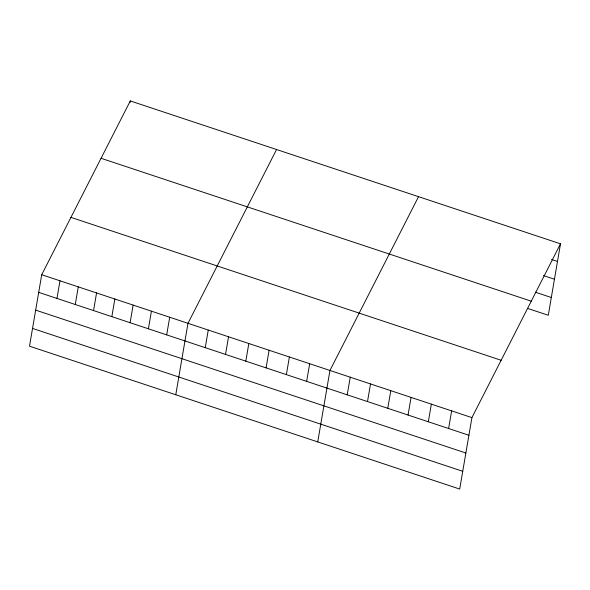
<?xml version="1.0" encoding="UTF-8"?>
<svg xmlns="http://www.w3.org/2000/svg" width="590" height="590" viewBox="0 0 590 590"><rect width="100%" height="100%" fill="white"/><g stroke="black" fill="none" stroke-linecap="round" stroke-linejoin="round"><path stroke-width="0.89" d="M41.713 274.726L29.5 346.175L459.706 489.066L471.919 417.617L560.5 243.825L130.294 100.934L41.713 274.726L471.919 417.617M56.979 298.429L59.996 280.796M75.269 304.506L78.278 286.873M93.552 310.576L96.561 292.942M129.992 102.697L130.294 100.934M111.834 316.653L114.851 299.019M130.117 322.723L133.134 305.089M148.4 328.8L151.416 311.166M166.682 334.869L169.699 317.236M175.768 394.754L187.981 323.313L276.562 149.521M205.246 347.68L208.263 330.046M225.528 354.413L228.544 336.779M245.809 361.154L248.825 343.52M266.09 367.887L269.106 350.254M286.371 374.62L289.388 356.987M306.653 381.361L309.669 363.728M317.737 441.91L329.95 370.461L418.531 196.677M347.215 394.835L350.231 377.202M367.496 401.569L370.513 383.935M387.777 408.302L390.794 390.669M408.059 415.043L411.075 397.409M428.34 421.776L431.356 404.143M448.621 428.517L451.638 410.883M560.5 243.825L548.287 315.274L528.006 308.541M551.569 259.497L557.484 261.459M543.464 275.567L554.452 279.218M535.27 292.183L551.326 297.515M101.06 158.29L531.266 301.18M70.948 217.378L501.146 360.269M38.697 292.36L468.902 435.25M35.666 310.119L465.864 453.009M32.538 328.416L462.737 471.307"/></g></svg>
